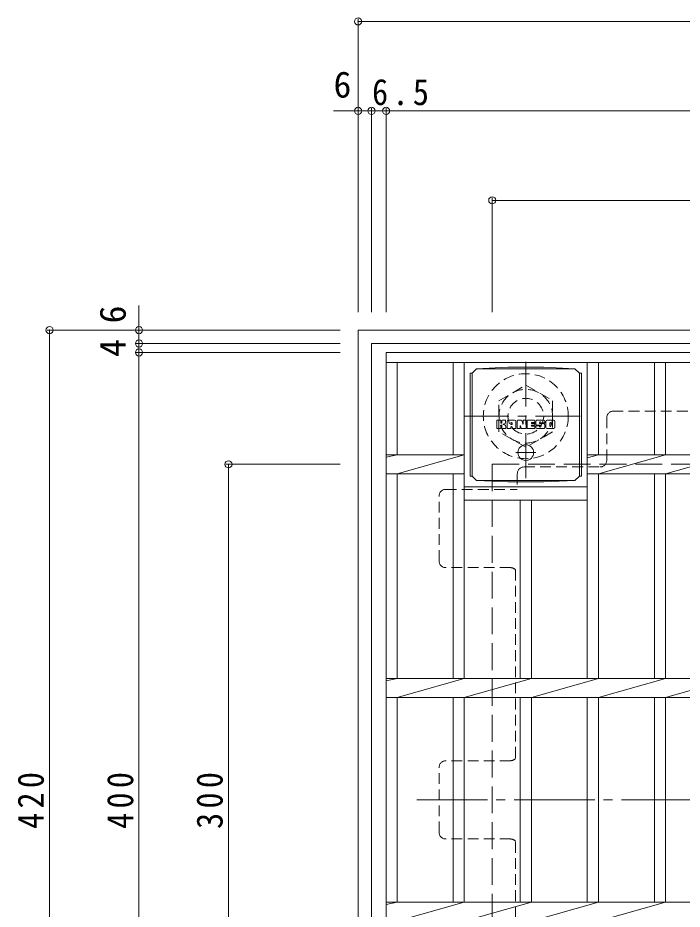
# Model space of a CAD drawing. Units: millimetres at full size, sheet at 1:4. Extents: x -1070 to 1083, y -788 to 718.
# Drawn here: x -872.2 to -575.1, y 306.6 to 705.1 of the extents above; entities that cross this region are included whole.
import ezdxf
from ezdxf.enums import TextEntityAlignment as Align

# ---------------------------------------------------------------- set-up
doc = ezdxf.new("R2010")
doc.units = ezdxf.units.MM
doc.header["$LTSCALE"] = 4
doc.header["$PDMODE"] = 32
doc.header["$PDSIZE"] = 3.2
for name, pattern in [('CHAIN1', [8, 5, -1, 1, -1]), ('CHAIN2', [12, 9, -1, 1, -1]), ('DASHED1', [1.8, 1.2, -0.6]), ('DASHED3', [4, 3, -1])]:
    doc.linetypes.add(name, pattern=pattern)
for name, color, linetype, lineweight in [('4-1', 3, 'Continuous', 9), ('4-2', 3, 'Continuous', 9), ('4-4', 7, 'Continuous', 9), ('4-7', 2, 'Continuous', 9), ('4-9', 2, 'Continuous', 9), ('4-F', 7, 'Continuous', 9)]:
    doc.layers.add(name, color=color, linetype=linetype, lineweight=lineweight)
doc.styles.add('ＭＳ ゴシック', font='')
doc.styles.get('ＭＳ ゴシック').set_extended_font_data('MS Gothic')

msp = doc.modelspace()

# ---------------------------------------------------------------- linework, layer by layer
at = {"layer": '4-1', "color": 2}
for p, q in [((-720, 565.498), (-720, 145.498)), ((-720, 565.498), (-300, 565.498)), ((-714, 559.498), (-714, 151.498)), ((-714, 559.498), (-306, 559.498))]:
    msp.add_line(p, q, dxfattribs=at)
at = {"layer": '4-1', "color": 2, "linetype": 'CHAIN1'}
for p, q in [((-645, 499.361), (-645, 554.635)), ((-672.636, 526.998), (-617.363, 526.998))]:
    msp.add_line(p, q, dxfattribs=at)
at = {"layer": '4-1', "color": 2, "linetype": 'DASHED3'}
for q in [(-660, 205.497), (-359.999, 505.498)]:
    msp.add_line((-660, 505.498), q, dxfattribs=at)
at = {"layer": '4-1', "color": 2, "linetype": 'DASHED1'}
msp.add_lwpolyline([(-633, 533.926), (-633, 520.069), (-645, 513.141), (-657, 520.069), (-657, 533.926), (-645, 540.854)], close=True, dxfattribs=at)
for radius in [19, 12, 8]:
    msp.add_circle((-645, 526.998), radius, dxfattribs=at)
at = {"layer": '4-2'}
for p, q in [((-707.5, 555.498), (-312.5, 555.498)), ((-707.5, 155.498), (-707.5, 555.498)), ((-707.5, 550.998), (-312.5, 550.998)), ((-702.5, 509.738), (-702.5, 550.998)), ((-677.499, 550.998), (-677.499, 509.738)), ((-672.5, 550.998), (-672.5, 409.738)), ((-617.5, 550.998), (-617.5, 409.738)), ((-612.5, 550.998), (-612.5, 509.738)), ((-587.499, 550.998), (-587.499, 509.738)), ((-582.5, 550.998), (-582.5, 509.738)), ((-702.5, 509.738), (-707.5, 508.738)), ((-707.5, 509.738), (-672.5, 509.738)), ((-672.5, 509.738), (-702.5, 501.258)), ((-612.5, 509.738), (-617.5, 508.324)), ((-617.5, 509.738), (-402.5, 509.738)), ((-582.5, 509.738), (-612.5, 501.258)), ((-552.499, 509.738), (-582.5, 501.258)), ((-707.5, 501.258), (-672.5, 501.258)), ((-702.5, 409.738), (-702.5, 501.258)), ((-677.499, 501.258), (-677.499, 409.738)), ((-617.5, 501.258), (-402.5, 501.258)), ((-612.5, 501.258), (-612.5, 409.738)), ((-587.499, 501.258), (-587.499, 409.738)), ((-582.5, 501.258), (-582.5, 409.738)), ((-617.5, 495.498), (-672.5, 495.498)), ((-617.5, 489.498), (-672.5, 489.498)), ((-647.5, 489.498), (-647.5, 409.738)), ((-642.499, 489.498), (-642.499, 409.738)), ((-702.5, 409.738), (-707.5, 408.737)), ((-707.5, 409.738), (-312.5, 409.738)), ((-672.5, 409.738), (-702.5, 401.257)), ((-642.499, 409.738), (-672.5, 401.257)), ((-612.5, 409.738), (-642.499, 401.257)), ((-582.5, 409.738), (-612.5, 401.257)), ((-552.499, 409.738), (-582.5, 401.257)), ((-707.5, 401.257), (-312.5, 401.257)), ((-702.5, 309.738), (-702.5, 401.257)), ((-677.499, 401.257), (-677.499, 309.738)), ((-672.5, 401.257), (-672.5, 309.738)), ((-647.5, 401.257), (-647.5, 309.738)), ((-642.499, 401.257), (-642.499, 309.738)), ((-617.5, 401.257), (-617.5, 309.738)), ((-612.5, 401.257), (-612.5, 309.738)), ((-587.499, 401.257), (-587.499, 309.738)), ((-582.5, 401.257), (-582.5, 309.738)), ((-702.5, 309.738), (-707.5, 308.737)), ((-707.5, 309.738), (-355.76, 309.738)), ((-672.5, 309.738), (-702.5, 301.257)), ((-642.499, 309.738), (-672.5, 301.257)), ((-612.5, 309.738), (-642.499, 301.257)), ((-582.5, 309.738), (-612.5, 301.257))]:
    msp.add_line(p, q, dxfattribs=at)
at = {"layer": '4-4'}
for p, q in [((-720, 704.698), (-720, 573.498)), ((-720, 703.498), (-300, 703.498)), ((-720, 663.498), (-731, 663.498)), ((-720, 663.498), (-714, 663.498)), ((-714, 664.698), (-714, 573.498)), ((-714, 663.498), (-707.5, 663.498)), ((-707.5, 664.698), (-707.5, 573.498)), ((-707.5, 663.498), (-312.5, 663.498)), ((-660, 624.698), (-660, 573.498)), ((-660, 623.498), (-359.999, 623.498)), ((-818, 565.498), (-818, 576.498)), ((-859.2, 565.498), (-728, 565.498)), ((-858, 565.498), (-858, 145.498)), ((-818, 565.498), (-818, 559.498)), ((-819.2, 559.498), (-728, 559.498)), ((-818, 559.498), (-818, 555.498)), ((-819.2, 555.498), (-728, 555.498)), ((-818, 555.498), (-818, 155.497)), ((-779.2, 505.498), (-728, 505.498)), ((-778, 205.497), (-778, 505.498))]:
    msp.add_line(p, q, dxfattribs=at)
for p in [(-720, 703.498), (-720, 663.498), (-714, 663.498), (-707.5, 663.498), (-660, 623.498), (-858, 565.498), (-818, 565.498), (-818, 559.498), (-818, 555.498), (-778, 505.498)]:
    msp.add_point(p, dxfattribs=at)
at = {"layer": '4-7', "linetype": 'DASHED1'}
for p, q in [((-608.799, 507.301), (-608.799, 526.301)), ((-414.201, 529.301), (-605.799, 529.301)), ((-645.8, 504.301), (-611.799, 504.301)), ((-648.8, 501.301), (-648.8, 494.301)), ((-680.803, 494.301), (-648.8, 494.301)), ((-683.803, 462.3), (-683.803, 491.301)), ((-651.8, 459.3), (-680.803, 459.3)), ((-649.6, 458.34), (-649.6, 373.959)), ((-651.8, 372.998), (-680.803, 372.998)), ((-683.803, 340.997), (-683.803, 369.998)), ((-651.8, 337.997), (-680.803, 337.997)), ((-649.6, 252.656), (-649.6, 337.037))]:
    msp.add_line(p, q, dxfattribs=at)
at = {"layer": '4-7', "linetype": 'CHAIN2'}
msp.add_line((-326.196, 355.498), (-693.803, 355.498), dxfattribs=at)
at = {"layer": '4-7', "linetype": 'DASHED1'}
for centre, start, end in [((-605.799, 526.301), 90, 180), ((-611.799, 507.301), 270, 0), ((-645.8, 501.301), 90, 180), ((-680.803, 491.301), 90, 180), ((-680.803, 462.3), 180, 270), ((-651.8, 456.3), 42.83343, 90), ((-680.803, 369.998), 90, 180), ((-651.8, 375.998), 270, 317.16657), ((-680.803, 340.997), 180, 270), ((-651.8, 334.997), 42.83343, 90)]:
    msp.add_arc(centre, 3, start, end, dxfattribs=at)
at = {"layer": '4-9'}
for p, q in [((-669.881, 546.248), (-669, 546.248)), ((-669.881, 546.248), (-669.881, 500.248)), ((-669, 546.248), (-667, 548.248)), ((-669, 500.248), (-669, 546.248)), ((-653.109, 548.88), (-667, 548.248)), ((-667, 548.248), (-623, 548.248)), ((-653.109, 548.88), (-636.891, 548.88)), ((-636.891, 548.88), (-623, 548.248)), ((-621, 546.248), (-623, 548.248)), ((-620.119, 546.248), (-621, 546.248)), ((-621, 500.248), (-621, 546.248)), ((-620.119, 546.248), (-620.119, 500.248)), ((-669.881, 500.248), (-669, 500.248)), ((-669, 500.248), (-667, 498.248)), ((-653.109, 497.615), (-667, 498.248)), ((-667, 498.248), (-623, 498.248)), ((-636.891, 497.615), (-623, 498.248)), ((-621, 500.248), (-623, 498.248)), ((-620.119, 500.248), (-621, 500.248)), ((-653.109, 497.615), (-636.891, 497.615))]:
    msp.add_line(p, q, dxfattribs=at)
at = {"layer": '4-9', "linetype": 'CHAIN1'}
for p, q in [((-645, 514.436), (-645, 507.06)), ((-640.502, 510.748), (-649.497, 510.748))]:
    msp.add_line(p, q, dxfattribs=at)
at = {"layer": '4-9'}
msp.add_circle((-645, 510.748), 3.5, dxfattribs=at)
at = {"layer": '4-F'}
for p, q in [((-658.011, 521.663), (-658.011, 525.017)), ((-656.329, 525.174), (-657.854, 525.174)), ((-656.172, 525.017), (-656.172, 524.092)), ((-656.172, 521.663), (-656.172, 522.748)), ((-655.674, 521.663), (-655.674, 522.748)), ((-655.669, 525.017), (-655.669, 524.092)), ((-654.164, 525.174), (-655.512, 525.174)), ((-654.007, 525.017), (-654.007, 524.235)), ((-654.005, 521.663), (-654.005, 522.593)), ((-653.342, 521.663), (-653.342, 524.65)), ((-650.028, 525.174), (-652.818, 525.174)), ((-651.678, 523.379), (-651.678, 523.921)), ((-651.678, 521.663), (-651.678, 522.082)), ((-651.22, 523.327), (-651.626, 523.327)), ((-651.168, 523.379), (-651.168, 523.921)), ((-651.168, 521.663), (-651.168, 522.082)), ((-649.504, 521.663), (-649.504, 524.65)), ((-648.83, 525.017), (-648.83, 521.663)), ((-648.673, 525.174), (-646.969, 525.174)), ((-647.514, 521.663), (-647.514, 522.572)), ((-647.025, 521.618), (-647.316, 522.601)), ((-646.819, 525.065), (-646.341, 523.571)), ((-646.179, 525.017), (-646.179, 523.596)), ((-646.022, 525.174), (-645.002, 525.174)), ((-644.845, 525.017), (-644.845, 521.663)), ((-644.336, 521.663), (-644.336, 525.017)), ((-644.179, 525.174), (-641.158, 525.174)), ((-641.158, 522.937), (-642.28, 522.937)), ((-641.171, 522.508), (-642.28, 522.508)), ((-641.158, 524.182), (-642.275, 524.182)), ((-641.158, 523.743), (-642.275, 523.743)), ((-641.014, 521.663), (-641.014, 522.351)), ((-641.001, 524.339), (-641.001, 525.017)), ((-641.001, 523.094), (-641.001, 523.585)), ((-640.497, 522.518), (-640.497, 522.03)), ((-640.34, 522.675), (-638.986, 522.675)), ((-637.016, 525.174), (-640.068, 525.174)), ((-638.487, 523.005), (-640.068, 523.005)), ((-638.838, 523.831), (-638.838, 524.244)), ((-638.829, 522.518), (-638.829, 522.407)), ((-638.681, 523.674), (-636.921, 523.674)), ((-638.33, 522.848), (-638.33, 522.407)), ((-638.321, 524.152), (-638.321, 524.244)), ((-638.164, 523.995), (-636.492, 523.995)), ((-636.492, 524.65), (-636.492, 523.995)), ((-635.984, 522.03), (-635.984, 524.65)), ((-632.512, 525.174), (-635.46, 525.174)), ((-634.307, 522.827), (-634.307, 523.852)), ((-633.665, 522.827), (-633.665, 523.852)), ((-631.989, 524.65), (-631.989, 522.03)), ((-657.854, 521.506), (-656.329, 521.506)), ((-655.517, 521.506), (-654.162, 521.506)), ((-651.835, 521.506), (-653.185, 521.506)), ((-651.01, 521.506), (-649.661, 521.506)), ((-647.671, 521.506), (-648.673, 521.506)), ((-645.002, 521.506), (-646.875, 521.506)), ((-644.179, 521.506), (-641.171, 521.506)), ((-636.921, 521.506), (-639.973, 521.506)), ((-632.512, 521.506), (-635.46, 521.506))]:
    msp.add_line(p, q, dxfattribs=at)
for centre, radius, start, end in [((-657.854, 525.017), 0.157, 90, 180), ((-656.329, 525.017), 0.157, 0, 90), ((-655.923, 522.748), 0.249, 0, 180), ((-655.92, 524.092), 0.251, 180, 0), ((-655.512, 525.017), 0.157, 90, 180), ((-655.086, 523.418), 0.0878, 97.33171, 266.57183), ((-655.386, 525.752), 2.265, 277.33171, 299.42073), ((-655.19, 521.693), 1.641, 53.71985, 86.57183), ((-654.531, 524.235), 0.524, 299.42073, 0), ((-654.529, 522.593), 0.524, 0, 53.71985), ((-654.164, 525.017), 0.157, 0, 90), ((-652.818, 524.65), 0.524, 90, 180), ((-651.423, 523.921), 0.255, 0, 180), ((-651.626, 523.379), 0.0524, 180, 270), ((-651.423, 522.082), 0.255, 0, 180), ((-651.22, 523.379), 0.0524, 270, 0), ((-650.028, 524.65), 0.524, 0, 90), ((-648.673, 525.017), 0.157, 90, 180), ((-647.413, 522.572), 0.101, 16.48875, 180), ((-646.969, 525.017), 0.157, 17.75635, 90), ((-646.262, 523.596), 0.0827, 197.75635, 0), ((-646.022, 525.017), 0.157, 90, 180), ((-645.002, 525.017), 0.157, 0, 90), ((-644.179, 525.017), 0.157, 90, 180), ((-642.275, 523.962), 0.22, 90, 270), ((-642.28, 522.723), 0.214, 90, 270), ((-641.171, 522.351), 0.157, 0, 90), ((-641.158, 525.017), 0.157, 0, 90), ((-641.158, 524.339), 0.157, 270, 0), ((-641.158, 523.585), 0.157, 0, 90), ((-641.158, 523.094), 0.157, 270, 0), ((-638.121, 524.089), 2.376, 157.10112, 202.89888), ((-640.34, 522.518), 0.157, 90, 180), ((-639.973, 522.03), 0.524, 180, 270), ((-640.068, 524.912), 0.262, 90, 157.10112), ((-640.068, 523.267), 0.262, 202.89888, 270), ((-638.986, 522.518), 0.157, 0, 90), ((-638.579, 524.244), 0.259, 0, 180), ((-638.681, 523.831), 0.157, 180, 270), ((-638.579, 522.407), 0.25, 180, 0), ((-638.487, 522.848), 0.157, 0, 90), ((-638.164, 524.152), 0.157, 180, 270), ((-637.016, 524.65), 0.524, 0, 90), ((-636.921, 523.412), 0.262, 22.90802, 90), ((-638.866, 522.59), 2.374, 337.09198, 22.90802), ((-635.46, 524.65), 0.524, 90, 180), ((-635.46, 522.03), 0.524, 180, 270), ((-633.986, 523.852), 0.321, 0, 180), ((-633.986, 522.827), 0.321, 180, 0), ((-632.512, 524.65), 0.524, 0, 90), ((-632.512, 522.03), 0.524, 270, 0), ((-657.854, 521.663), 0.157, 180, 270), ((-656.329, 521.663), 0.157, 270, 0), ((-655.517, 521.663), 0.157, 180, 270), ((-654.162, 521.663), 0.157, 270, 0), ((-653.185, 521.663), 0.157, 180, 270), ((-651.835, 521.663), 0.157, 270, 0), ((-651.01, 521.663), 0.157, 180, 270), ((-649.661, 521.663), 0.157, 270, 0), ((-648.673, 521.663), 0.157, 180, 270), ((-647.671, 521.663), 0.157, 270, 0), ((-646.875, 521.663), 0.157, 196.48875, 270), ((-645.002, 521.663), 0.157, 270, 0), ((-644.179, 521.663), 0.157, 180, 270), ((-641.171, 521.663), 0.157, 270, 0), ((-636.921, 521.768), 0.262, 270, 337.09198)]:
    msp.add_arc(centre, radius, start, end, dxfattribs=at)

# ---------------------------------------------------------------- texts
at = {"layer": '4-4', "color": 2, "style": 'ＭＳ ゴシック'}
msp.add_text('6', height=11.73, dxfattribs=at).set_placement((-731, 665.898), align=Align.BOTTOM_LEFT)
for s, p in [('6', (-820.4, 568.498)), ('4', (-820.4, 553.498))]:
    msp.add_text(s, height=11.73, rotation=90, dxfattribs=at).set_placement(p, align=Align.BOTTOM_LEFT)
at = {"layer": '4-4', "color": 2, "insert": (-713.749, 665.898), "char_height": 11.73, "attachment_point": 7, "style": 'ＭＳ ゴシック'}
msp.add_mtext('\\T1.27;\\W0.9;6.5', dxfattribs=at)
at = {"layer": '4-4', "color": 2, "char_height": 11.73, "attachment_point": 7, "rotation": 90, "style": 'ＭＳ ゴシック'}
for s, insert in [('\\T1.27;\\W0.9;420', (-860.4, 342.498)), ('\\T1.27;\\W0.9;400', (-820.4, 342.497)), ('\\T1.27;\\W0.9;300', (-780.4, 342.497))]:
    msp.add_mtext(s, dxfattribs=dict(at, insert=insert))

doc.saveas('drawing.dxf')
